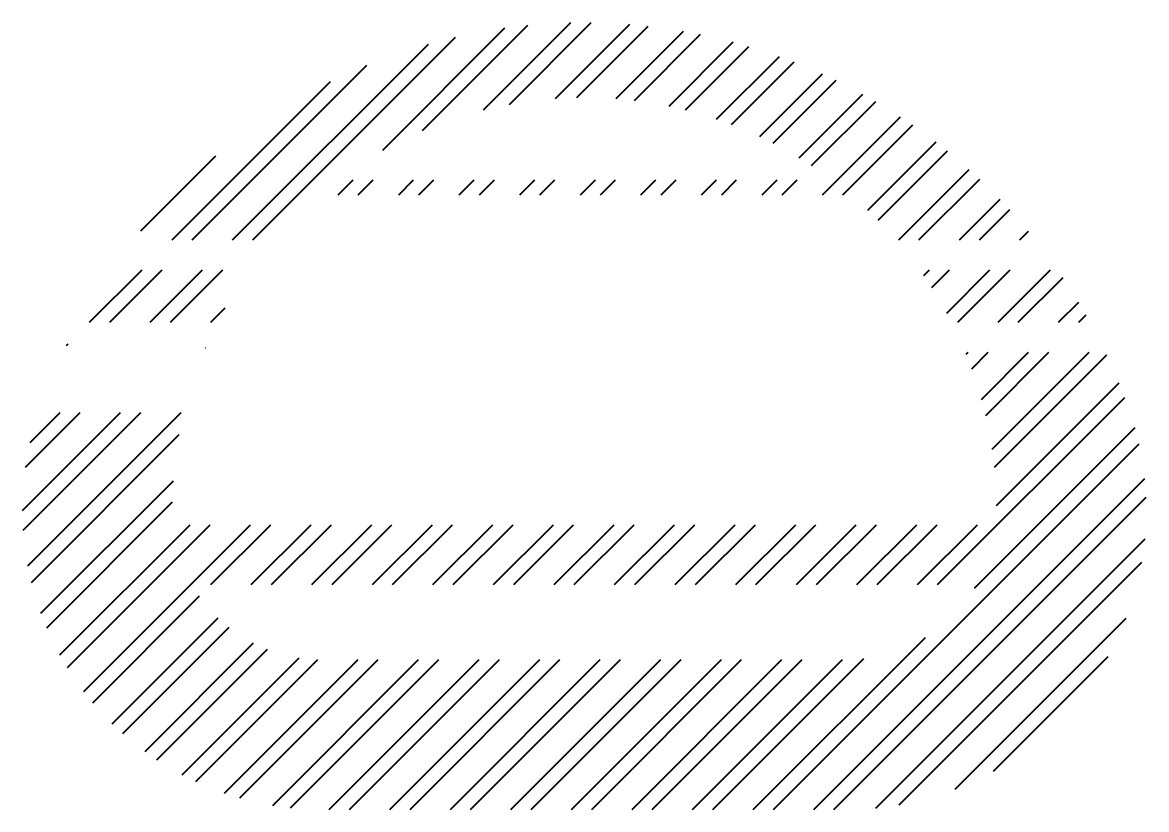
# Paper-space layout 'Presentación1' of a CAD drawing. Header units: millimetres. Extents: x 455 to 9071, y 15 to 4053.
# Drawn here: x 9021.01 to 9071.01, y 4011.36 to 4046.36 of the extents above.
import ezdxf

# ---------------------------------------------------------------- set-up
doc = ezdxf.new("R2010")
doc.units = ezdxf.units.MM
doc.layers.add('linea_gruesa', color=1, linetype='Continuous', lineweight=40)

psp = doc.layouts.new('Presentación1')

# ---------------------------------------------------------------- hatches: boundary and pattern name
at = {"layer": 'linea_gruesa', "true_color": 0xf8d731}
h = psp.add_hatch(dxfattribs=at)
h.set_pattern_fill('ANSI32', color=40, scale=0.2, angle=-90)
h.set_pattern_definition([(45, (1961.9168, -2657.2624), (-1.3470384, 1.3470384), []), (45, (1962.8148, -2657.2624), (-1.3470384, 1.3470384), [])])
h.paths.add_polyline_path([(9025.939, 4036.698), (9032.147, 4036.698, -0.038856), (9034.171, 4038.698), (9043.008, 4038.698), (9049.341, 4038.698), (9057.845, 4038.698, -0.038856), (9059.868, 4036.698), (9066.077, 4036.698, 0.481664)])
h.paths.add_polyline_path([(9057.008, 4039.364), (9035.008, 4039.364, -0.333333)], flags=16)
h.paths.add_polyline_path([(9070.287, 4029.022), (9063.824, 4029.022, -0.059599), (9064.341, 4024.698, -0.025047), (9064.308, 4024.031), (9049.008, 4024.031), (9027.708, 4024.031, -0.025047), (9027.675, 4024.698, -0.059599), (9028.192, 4029.022), (9021.729, 4029.022, 0.514618), (9034.341, 4011.364), (9057.675, 4011.364, 0.514618)])
h.paths.add_polyline_path([(9063.448, 4021.364, -0.267949), (9057.675, 4018.031), (9034.341, 4018.031, -0.267949), (9028.568, 4021.364)], flags=16)
h.paths.add_polyline_path([(9069.198, 4031.698), (9062.952, 4031.698, -0.038431), (9063.824, 4029.022), (9070.287, 4029.022, 0.028161)])
h.paths.add_polyline_path([(9067.071, 4035.364), (9060.919, 4035.364, -0.037292), (9062.338, 4033.031), (9068.517, 4033.031, 0.026756)])
edge = h.paths.add_edge_path()
edge.add_spline(control_points=[(9023.499, 4033.031), (9023.485, 4033.007), (9023.459, 4032.959), (9023.419, 4032.885), (9023.38, 4032.812), (9023.341, 4032.738), (9023.302, 4032.666), (9023.265, 4032.595), (9023.229, 4032.525), (9023.189, 4032.448), (9023.146, 4032.364), (9023.101, 4032.275), (9023.058, 4032.191), (9023.019, 4032.113), (9022.984, 4032.041), (9022.952, 4031.977), (9022.924, 4031.918), (9022.898, 4031.865), (9022.876, 4031.82), (9022.857, 4031.781), (9022.842, 4031.749), (9022.832, 4031.728), (9022.825, 4031.713), (9022.821, 4031.704), (9022.818, 4031.699), (9022.818, 4031.698), (9022.818, 4031.698)], knot_values=[0, 0, 0, 0, 0.037114, 0.074141, 0.112156, 0.150194, 0.188207, 0.225331, 0.262478, 0.2996, 0.351221, 0.402839, 0.453257, 0.50367, 0.551529, 0.599384, 0.646074, 0.692762, 0.73908, 0.785397, 0.830488, 0.875579, 0.906889, 0.9382, 0.969099, 1, 1, 1, 1], degree=3, periodic=0)
edge.add_spline(control_points=[(9023.499, 4033.031), (9023.485, 4033.007), (9023.459, 4032.959), (9023.419, 4032.885), (9023.38, 4032.812), (9023.341, 4032.738), (9023.302, 4032.666), (9023.265, 4032.595), (9023.229, 4032.525), (9023.189, 4032.448), (9023.146, 4032.364), (9023.101, 4032.275), (9023.058, 4032.191), (9023.019, 4032.113), (9022.984, 4032.041), (9022.952, 4031.977), (9022.924, 4031.918), (9022.898, 4031.865), (9022.876, 4031.82), (9022.857, 4031.781), (9022.842, 4031.749), (9022.832, 4031.728), (9022.825, 4031.713), (9022.821, 4031.704), (9022.818, 4031.699), (9022.818, 4031.698), (9022.818, 4031.698)], knot_values=[0, 0, 0, 0, 0.037114, 0.074141, 0.112156, 0.150194, 0.188207, 0.225331, 0.262478, 0.2996, 0.351221, 0.402839, 0.453256, 0.503671, 0.551529, 0.599384, 0.646074, 0.692762, 0.739081, 0.785398, 0.830489, 0.875578, 0.906889, 0.938199, 0.9691, 1, 1, 1, 1], degree=3, periodic=0)
edge.add_spline(control_points=[(9023.499, 4033.031), (9023.485, 4033.007), (9023.459, 4032.959), (9023.419, 4032.885), (9023.38, 4032.812), (9023.341, 4032.738), (9023.302, 4032.666), (9023.265, 4032.595), (9023.229, 4032.525), (9023.189, 4032.448), (9023.146, 4032.364), (9023.101, 4032.275), (9023.058, 4032.191), (9023.019, 4032.113), (9022.984, 4032.041), (9022.952, 4031.977), (9022.924, 4031.918), (9022.898, 4031.865), (9022.876, 4031.82), (9022.857, 4031.781), (9022.842, 4031.749), (9022.832, 4031.728), (9022.825, 4031.713), (9022.821, 4031.704), (9022.818, 4031.699), (9022.818, 4031.698), (9022.818, 4031.698)], knot_values=[0, 0, 0, 0, 0.037114, 0.074141, 0.112156, 0.150194, 0.188207, 0.225331, 0.262478, 0.2996, 0.351221, 0.402839, 0.453257, 0.50367, 0.551529, 0.599384, 0.646074, 0.692762, 0.73908, 0.785397, 0.830488, 0.875579, 0.906889, 0.9382, 0.969099, 1, 1, 1, 1], degree=3, periodic=0)
edge.add_spline(control_points=[(9023.499, 4033.031), (9023.485, 4033.007), (9023.459, 4032.959), (9023.419, 4032.885), (9023.38, 4032.812), (9023.341, 4032.738), (9023.302, 4032.666), (9023.265, 4032.595), (9023.229, 4032.525), (9023.189, 4032.448), (9023.146, 4032.364), (9023.101, 4032.275), (9023.058, 4032.191), (9023.019, 4032.113), (9022.984, 4032.041), (9022.952, 4031.977), (9022.924, 4031.918), (9022.898, 4031.865), (9022.876, 4031.82), (9022.857, 4031.781), (9022.842, 4031.749), (9022.832, 4031.728), (9022.825, 4031.713), (9022.821, 4031.704), (9022.818, 4031.699), (9022.818, 4031.698), (9022.818, 4031.698)], knot_values=[0, 0, 0, 0, 0.037114, 0.074141, 0.112156, 0.150194, 0.188207, 0.225331, 0.262478, 0.2996, 0.351221, 0.402839, 0.453256, 0.503671, 0.551529, 0.599384, 0.646074, 0.692762, 0.739081, 0.785398, 0.830489, 0.875578, 0.906889, 0.938199, 0.9691, 1, 1, 1, 1], degree=3, periodic=0)
edge.add_spline(control_points=[(9023.499, 4033.031), (9023.485, 4033.007), (9023.459, 4032.959), (9023.419, 4032.885), (9023.38, 4032.812), (9023.341, 4032.738), (9023.302, 4032.666), (9023.265, 4032.595), (9023.229, 4032.525), (9023.189, 4032.448), (9023.146, 4032.364), (9023.101, 4032.275), (9023.058, 4032.191), (9023.019, 4032.113), (9022.984, 4032.041), (9022.952, 4031.977), (9022.924, 4031.918), (9022.898, 4031.865), (9022.876, 4031.82), (9022.857, 4031.781), (9022.842, 4031.749), (9022.832, 4031.728), (9022.825, 4031.713), (9022.821, 4031.704), (9022.818, 4031.699), (9022.818, 4031.698), (9022.818, 4031.698)], knot_values=[0, 0, 0, 0, 0.037114, 0.074141, 0.112156, 0.150194, 0.188207, 0.225331, 0.262478, 0.2996, 0.351221, 0.402839, 0.453257, 0.50367, 0.551529, 0.599384, 0.646074, 0.692762, 0.73908, 0.785397, 0.830488, 0.875579, 0.906889, 0.9382, 0.969099, 1, 1, 1, 1], degree=3, periodic=0)
edge.add_spline(control_points=[(9023.499, 4033.031), (9023.485, 4033.007), (9023.459, 4032.959), (9023.419, 4032.885), (9023.38, 4032.812), (9023.341, 4032.738), (9023.302, 4032.666), (9023.265, 4032.595), (9023.229, 4032.525), (9023.189, 4032.448), (9023.146, 4032.364), (9023.101, 4032.275), (9023.058, 4032.191), (9023.019, 4032.113), (9022.984, 4032.041), (9022.952, 4031.977), (9022.924, 4031.918), (9022.898, 4031.865), (9022.876, 4031.82), (9022.857, 4031.781), (9022.842, 4031.749), (9022.832, 4031.728), (9022.825, 4031.713), (9022.821, 4031.704), (9022.818, 4031.699), (9022.818, 4031.698), (9022.818, 4031.698)], knot_values=[0, 0, 0, 0, 0.037114, 0.074141, 0.112156, 0.150194, 0.188207, 0.225331, 0.262478, 0.2996, 0.351221, 0.402839, 0.453256, 0.503671, 0.551529, 0.599384, 0.646074, 0.692762, 0.739081, 0.785398, 0.830489, 0.875578, 0.906889, 0.938199, 0.9691, 1, 1, 1, 1], degree=3, periodic=0)
edge.add_spline(control_points=[(9023.499, 4033.031), (9023.485, 4033.007), (9023.459, 4032.959), (9023.419, 4032.885), (9023.38, 4032.812), (9023.341, 4032.738), (9023.302, 4032.666), (9023.265, 4032.595), (9023.229, 4032.525), (9023.189, 4032.448), (9023.146, 4032.364), (9023.101, 4032.275), (9023.058, 4032.191), (9023.019, 4032.113), (9022.984, 4032.041), (9022.952, 4031.977), (9022.924, 4031.918), (9022.898, 4031.865), (9022.876, 4031.82), (9022.857, 4031.781), (9022.842, 4031.749), (9022.832, 4031.728), (9022.825, 4031.713), (9022.821, 4031.704), (9022.818, 4031.699), (9022.818, 4031.698), (9022.818, 4031.698)], knot_values=[0, 0, 0, 0, 0.037114, 0.074141, 0.112156, 0.150194, 0.188207, 0.225331, 0.262478, 0.2996, 0.351221, 0.402839, 0.453257, 0.50367, 0.551529, 0.599384, 0.646074, 0.692762, 0.73908, 0.785397, 0.830488, 0.875579, 0.906889, 0.9382, 0.969099, 1, 1, 1, 1], degree=3, periodic=0)
edge.add_spline(control_points=[(9023.499, 4033.031), (9023.485, 4033.007), (9023.459, 4032.959), (9023.419, 4032.885), (9023.38, 4032.812), (9023.341, 4032.738), (9023.302, 4032.666), (9023.265, 4032.595), (9023.229, 4032.525), (9023.189, 4032.448), (9023.146, 4032.364), (9023.101, 4032.275), (9023.058, 4032.191), (9023.019, 4032.113), (9022.984, 4032.041), (9022.952, 4031.977), (9022.924, 4031.918), (9022.898, 4031.865), (9022.876, 4031.82), (9022.857, 4031.781), (9022.842, 4031.749), (9022.832, 4031.728), (9022.825, 4031.713), (9022.821, 4031.704), (9022.818, 4031.699), (9022.818, 4031.698), (9022.818, 4031.698)], knot_values=[0, 0, 0, 0, 0.037114, 0.074141, 0.112156, 0.150194, 0.188207, 0.225331, 0.262478, 0.2996, 0.351221, 0.402839, 0.453256, 0.503671, 0.551529, 0.599384, 0.646074, 0.692762, 0.739081, 0.785398, 0.830489, 0.875578, 0.906889, 0.938199, 0.9691, 1, 1, 1, 1], degree=3, periodic=0)
edge.add_spline(control_points=[(9023.499, 4033.031), (9023.485, 4033.007), (9023.459, 4032.959), (9023.419, 4032.885), (9023.38, 4032.812), (9023.341, 4032.738), (9023.302, 4032.666), (9023.265, 4032.595), (9023.229, 4032.525), (9023.189, 4032.448), (9023.146, 4032.364), (9023.101, 4032.275), (9023.058, 4032.191), (9023.019, 4032.113), (9022.984, 4032.041), (9022.952, 4031.977), (9022.924, 4031.918), (9022.898, 4031.865), (9022.876, 4031.82), (9022.857, 4031.781), (9022.842, 4031.749), (9022.832, 4031.728), (9022.825, 4031.713), (9022.821, 4031.704), (9022.818, 4031.699), (9022.818, 4031.698), (9022.818, 4031.698)], knot_values=[0, 0, 0, 0, 0.037114, 0.074141, 0.112156, 0.150194, 0.188207, 0.225331, 0.262478, 0.2996, 0.351221, 0.402839, 0.453257, 0.50367, 0.551529, 0.599384, 0.646074, 0.692762, 0.73908, 0.785397, 0.830488, 0.875579, 0.906889, 0.9382, 0.969099, 1, 1, 1, 1], degree=3, periodic=0)
edge.add_spline(control_points=[(9023.499, 4033.031), (9023.485, 4033.007), (9023.459, 4032.959), (9023.419, 4032.885), (9023.38, 4032.812), (9023.341, 4032.738), (9023.302, 4032.666), (9023.265, 4032.595), (9023.229, 4032.525), (9023.189, 4032.448), (9023.146, 4032.364), (9023.101, 4032.275), (9023.058, 4032.191), (9023.019, 4032.113), (9022.984, 4032.041), (9022.952, 4031.977), (9022.924, 4031.918), (9022.898, 4031.865), (9022.876, 4031.82), (9022.857, 4031.781), (9022.842, 4031.749), (9022.832, 4031.728), (9022.825, 4031.713), (9022.821, 4031.704), (9022.818, 4031.699), (9022.818, 4031.698), (9022.818, 4031.698)], knot_values=[0, 0, 0, 0, 0.037114, 0.074141, 0.112156, 0.150194, 0.188207, 0.225331, 0.262478, 0.2996, 0.351221, 0.402839, 0.453256, 0.503671, 0.551529, 0.599384, 0.646074, 0.692762, 0.739081, 0.785398, 0.830489, 0.875578, 0.906889, 0.938199, 0.9691, 1, 1, 1, 1], degree=3, periodic=0)
edge.add_spline(control_points=[(9023.499, 4033.031), (9023.485, 4033.007), (9023.459, 4032.959), (9023.419, 4032.885), (9023.38, 4032.812), (9023.341, 4032.738), (9023.302, 4032.666), (9023.265, 4032.595), (9023.229, 4032.525), (9023.189, 4032.448), (9023.146, 4032.364), (9023.101, 4032.275), (9023.058, 4032.191), (9023.019, 4032.113), (9022.984, 4032.041), (9022.952, 4031.977), (9022.924, 4031.918), (9022.898, 4031.865), (9022.876, 4031.82), (9022.857, 4031.781), (9022.842, 4031.749), (9022.832, 4031.728), (9022.825, 4031.713), (9022.821, 4031.704), (9022.818, 4031.699), (9022.818, 4031.698), (9022.818, 4031.698)], knot_values=[0, 0, 0, 0, 0.037114, 0.074141, 0.112156, 0.150194, 0.188207, 0.225331, 0.262478, 0.2996, 0.351221, 0.402839, 0.453257, 0.50367, 0.551529, 0.599384, 0.646074, 0.692762, 0.73908, 0.785397, 0.830488, 0.875579, 0.906889, 0.9382, 0.969099, 1, 1, 1, 1], degree=3, periodic=0)
edge.add_spline(control_points=[(9023.499, 4033.031), (9023.485, 4033.007), (9023.459, 4032.959), (9023.419, 4032.885), (9023.38, 4032.812), (9023.341, 4032.738), (9023.302, 4032.666), (9023.265, 4032.595), (9023.229, 4032.525), (9023.189, 4032.448), (9023.146, 4032.364), (9023.101, 4032.275), (9023.058, 4032.191), (9023.019, 4032.113), (9022.984, 4032.041), (9022.952, 4031.977), (9022.924, 4031.918), (9022.898, 4031.865), (9022.876, 4031.82), (9022.857, 4031.781), (9022.842, 4031.749), (9022.832, 4031.728), (9022.825, 4031.713), (9022.821, 4031.704), (9022.818, 4031.699), (9022.818, 4031.698), (9022.818, 4031.698)], knot_values=[0, 0, 0, 0, 0.037114, 0.074141, 0.112156, 0.150194, 0.188207, 0.225331, 0.262478, 0.2996, 0.351221, 0.402839, 0.453256, 0.503671, 0.551529, 0.599384, 0.646074, 0.692762, 0.739081, 0.785398, 0.830489, 0.875578, 0.906889, 0.938199, 0.9691, 1, 1, 1, 1], degree=3, periodic=0)
edge.add_spline(control_points=[(9023.499, 4033.031), (9023.485, 4033.007), (9023.459, 4032.959), (9023.419, 4032.885), (9023.38, 4032.812), (9023.341, 4032.738), (9023.302, 4032.666), (9023.265, 4032.595), (9023.229, 4032.525), (9023.189, 4032.448), (9023.146, 4032.364), (9023.101, 4032.275), (9023.058, 4032.191), (9023.019, 4032.113), (9022.984, 4032.041), (9022.952, 4031.977), (9022.924, 4031.918), (9022.898, 4031.865), (9022.876, 4031.82), (9022.857, 4031.781), (9022.842, 4031.749), (9022.832, 4031.728), (9022.825, 4031.713), (9022.821, 4031.704), (9022.818, 4031.699), (9022.818, 4031.698), (9022.818, 4031.698)], knot_values=[0, 0, 0, 0, 0.037114, 0.074141, 0.112156, 0.150194, 0.188207, 0.225331, 0.262478, 0.2996, 0.351221, 0.402839, 0.453257, 0.50367, 0.551529, 0.599384, 0.646074, 0.692762, 0.73908, 0.785397, 0.830488, 0.875579, 0.906889, 0.9382, 0.969099, 1, 1, 1, 1], degree=3, periodic=0)
edge.add_arc((9046.008, 4020.698), 25.667, 145.1501, 151.2805, ccw=False)
edge.add_line((9024.944, 4035.364), (9031.097, 4035.364))
edge.add_arc((9046.008, 4024.698), 18.333, 144.4215, 152.9645)
edge.add_spline(control_points=[(9029.064, 4031.698), (9029.064, 4031.698), (9029.064, 4031.699), (9029.068, 4031.707), (9029.073, 4031.72), (9029.079, 4031.736), (9029.088, 4031.756), (9029.098, 4031.78), (9029.109, 4031.808), (9029.123, 4031.84), (9029.139, 4031.878), (9029.158, 4031.922), (9029.178, 4031.969), (9029.2, 4032.019), (9029.223, 4032.072), (9029.249, 4032.131), (9029.277, 4032.194), (9029.308, 4032.263), (9029.341, 4032.334), (9029.374, 4032.407), (9029.408, 4032.48), (9029.444, 4032.556), (9029.481, 4032.634), (9029.52, 4032.714), (9029.559, 4032.793), (9029.598, 4032.873), (9029.638, 4032.952), (9029.665, 4033.005), (9029.678, 4033.031)], knot_values=[0, 0, 0, 0, 0.038834, 0.077483, 0.112259, 0.147071, 0.181847, 0.215511, 0.249205, 0.282869, 0.321283, 0.359738, 0.398154, 0.435257, 0.472394, 0.509501, 0.551122, 0.592788, 0.634413, 0.674665, 0.714954, 0.755209, 0.796559, 0.837944, 0.879296, 0.919521, 0.959775, 1, 1, 1, 1], degree=3, periodic=0)
edge.add_line((9029.678, 4033.031), (9023.499, 4033.031))

doc.saveas('drawing.dxf')
